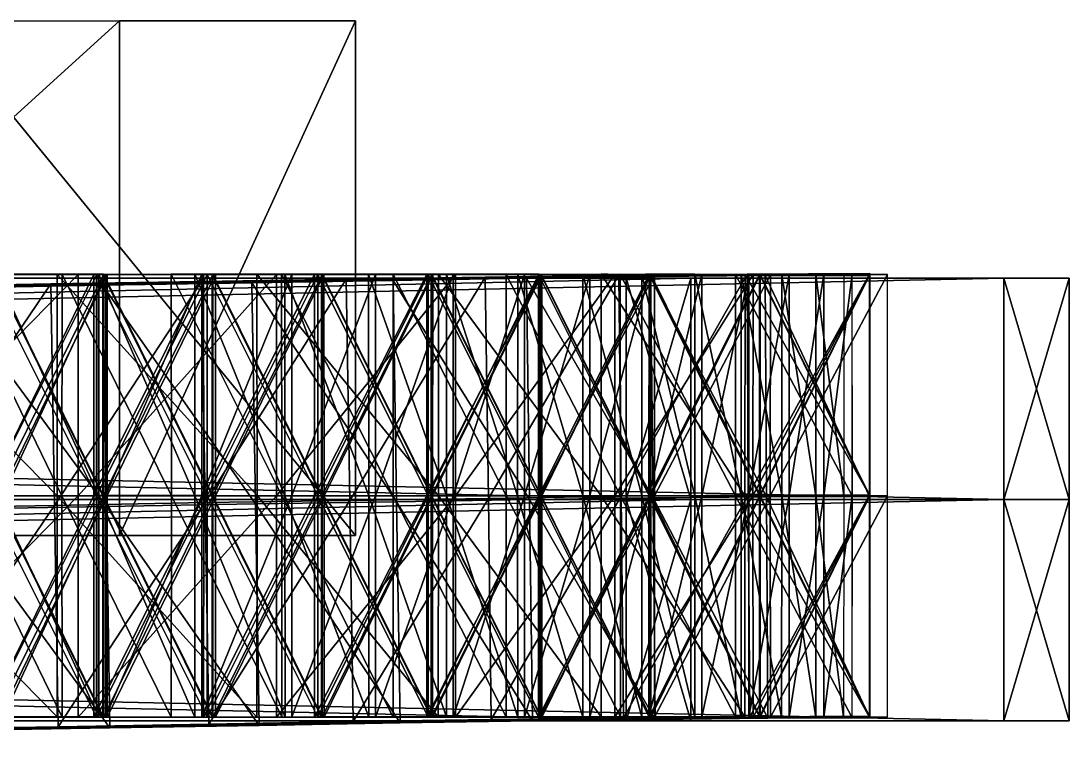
# Model space of a CAD drawing. Extents: x -19.9 to 19.9, y -0.9 to 0.5.
# Drawn here: x 17.942 to 19.928, y -0.868 to 0.488 of the extents above; entities that cross this region are included whole.
import ezdxf

# ---------------------------------------------------------------- set-up
doc = ezdxf.new("R2010")
doc.units = 0

# ---------------------------------------------------------------- blocks, each defined once
blk = doc.blocks.new('Cylinder_19')
mesh = blk.add_polyface()
corners = [(17.77895, 0.487581, 18.373579), (17.778931, -0.487643, 18.373619), (18.576149, -0.487635, 17.643869), (18.576302, 0.487702, 17.644175), (18.128723, -0.487605, 16.66049), (18.128769, 0.487769, 16.660444), (17.054831, -0.487616, 16.781975), (17.054844, 0.48763, 16.781702), (16.838715, -0.487538, 17.840782), (16.838667, 0.487777, 17.840654)]
mesh.append_faces([[corners[k] for k in face] for face in [(0, 1, 2), (0, 2, 3), (3, 2, 4), (3, 4, 5), (5, 4, 6), (5, 6, 7), (2, 1, 8), (2, 8, 6), (6, 4, 2), (9, 8, 1), (9, 1, 0), (7, 6, 8), (7, 8, 9), (0, 3, 5), (0, 5, 7), (7, 9, 0)]])
blk = doc.blocks.new('NurbsCircle_NurbsCircle_020')
mesh = blk.add_polyface()
corners = [(-0.000002, -0.000122, -19.508322), (-19.508158, -0.000122, -19.508118), (-19.211432, -0.000115, -19.21167), (-0.000002, -0.00012, -19.088942), (0, -0.000122, -19.928183), (-19.804903, -0.000124, -19.804907), (0, -0.41976, -19.928177), (-19.804888, -0.419766, -19.805031), (0, -0.839402, -19.928154), (-19.804884, -0.839409, -19.805254), (-0.000002, -0.83941, -19.508417), (-19.508165, -0.839407, -19.508204), (0, -0.839408, -19.088911), (-19.211416, -0.839409, -19.211641), (0, -0.419762, -19.088926), (-19.211416, -0.419763, -19.211658), (-19.508535, -0.000125, -0.00003), (-19.088892, -0.000117, -0.000274), (-19.928183, -0.000124, 0.000094), (-19.928175, -0.419767, -0.000014), (-19.928175, -0.839403, -0.000002), (-19.508541, -0.839409, -0.000126), (-19.088907, -0.839416, 0.000106), (-19.0889, -0.419766, -0.000264), (-19.508165, -0.000126, 19.507933), (-19.21142, -0.000129, 19.21143), (-19.804884, -0.00013, 19.804907), (-19.80489, -0.419776, 19.804928), (-19.804884, -0.83941, 19.805067), (-19.508167, -0.839414, 19.508312), (-19.211416, -0.839416, 19.211571), (-19.21142, -0.419767, 19.211439), (0.000002, -0.000128, 19.50832), (0, -0.000128, 19.088814), (0.000002, -0.000128, 19.928061), (0, -0.419768, 19.928312), (0, -0.839416, 19.928202), (0, -0.839408, 19.508341), (0, -0.83941, 19.088964), (-0.000002, -0.419768, 19.08919), (19.508169, -0.000122, 19.508352), (19.211428, -0.000131, 19.211548), (19.804888, -0.000127, 19.805151), (19.804888, -0.419767, 19.805048), (19.804884, -0.839411, 19.805294), (19.508162, -0.839406, 19.508139), (19.211428, -0.839412, 19.211452), (19.211424, -0.419783, 19.211315), (19.508556, -0.000118, -0.000088), (19.08889, -0.000118, 0.000274), (19.928194, -0.000123, -0.000094), (19.928202, -0.419765, -0.000082), (19.928183, -0.839415, -0.000072), (19.508551, -0.83941, 0.000054), (19.088892, -0.839409, 0.000178), (19.088892, -0.419764, 0.000286), (19.508162, -0.000124, -19.508171), (19.211424, -0.000119, -19.211428), (19.804888, -0.000122, -19.80492), (19.804895, -0.419759, -19.804789), (19.804897, -0.839397, -19.805008), (19.50815, -0.839406, -19.508268), (19.211424, -0.839415, -19.21129), (19.211426, -0.419766, -19.211294)]
mesh.append_faces([[corners[k] for k in face] for face in [(0, 1, 2), (0, 2, 3), (4, 5, 1), (4, 1, 0), (6, 7, 5), (6, 5, 4), (8, 9, 7), (8, 7, 6), (10, 11, 9), (10, 9, 8), (12, 13, 11), (12, 11, 10), (14, 15, 13), (14, 13, 12), (3, 2, 15), (3, 15, 14), (1, 16, 17), (1, 17, 2), (5, 18, 16), (5, 16, 1), (7, 19, 18), (7, 18, 5), (9, 20, 19), (9, 19, 7), (11, 21, 20), (11, 20, 9), (13, 22, 21), (13, 21, 11), (15, 23, 22), (15, 22, 13), (2, 17, 23), (2, 23, 15), (16, 24, 25), (16, 25, 17), (18, 26, 24), (18, 24, 16), (19, 27, 26), (19, 26, 18), (20, 28, 27), (20, 27, 19), (21, 29, 28), (21, 28, 20), (22, 30, 29), (22, 29, 21), (23, 31, 30), (23, 30, 22), (17, 25, 31), (17, 31, 23), (24, 32, 33), (24, 33, 25), (26, 34, 32), (26, 32, 24), (27, 35, 34), (27, 34, 26), (28, 36, 35), (28, 35, 27), (29, 37, 36), (29, 36, 28), (30, 38, 37), (30, 37, 29), (31, 39, 38), (31, 38, 30), (25, 33, 39), (25, 39, 31), (32, 40, 41), (32, 41, 33), (34, 42, 40), (34, 40, 32), (35, 43, 42), (35, 42, 34), (36, 44, 43), (36, 43, 35), (37, 45, 44), (37, 44, 36), (38, 46, 45), (38, 45, 37), (39, 47, 46), (39, 46, 38), (33, 41, 47), (33, 47, 39), (40, 48, 49), (40, 49, 41), (42, 50, 48), (42, 48, 40), (43, 51, 50), (43, 50, 42), (44, 52, 51), (44, 51, 43), (45, 53, 52), (45, 52, 44), (46, 54, 53), (46, 53, 45), (47, 55, 54), (47, 54, 46), (41, 49, 55), (41, 55, 47), (48, 56, 57), (48, 57, 49), (50, 58, 56), (50, 56, 48), (51, 59, 58), (51, 58, 50), (52, 60, 59), (52, 59, 51), (53, 61, 60), (53, 60, 52), (54, 62, 61), (54, 61, 53), (55, 63, 62), (55, 62, 54), (49, 57, 63), (49, 63, 55), (56, 0, 3), (56, 3, 57), (58, 4, 0), (58, 0, 56), (59, 6, 4), (59, 4, 58), (60, 8, 6), (60, 6, 59), (61, 10, 8), (61, 8, 60), (62, 12, 10), (62, 10, 61), (63, 14, 12), (63, 12, 62), (57, 3, 14), (57, 14, 63)]])
blk = doc.blocks.new('NurbsPath_001_NurbsPath_002')
mesh = blk.add_polyface()
corners = [(18.047953, -0.012343, -14.86243), (18.331944, -0.007257, -14.82947), (18.379498, -0.008575, -15.246422), (18.096569, -0.01333, -15.27961), (17.998867, -0.010941, -14.445835), (18.284157, -0.006392, -14.412879), (18.005947, -0.430664, -14.44378), (18.291079, -0.42555, -14.410591), (18.01293, -0.850612, -14.442183), (18.297993, -0.845218, -14.40855), (18.061726, -0.85165, -14.858706), (18.345903, -0.846481, -14.825571), (18.110521, -0.852782, -15.275567), (18.393623, -0.847863, -15.242513), (18.103971, -0.433105, -15.277494), (18.386539, -0.427991, -15.244282), (18.603226, -0.002716, -14.799043), (18.647736, -0.00409, -15.216507), (18.55867, -0.001941, -14.382116), (18.565163, -0.42159, -14.37995), (18.571609, -0.840577, -14.377666), (18.616224, -0.842147, -14.795355), (18.660906, -0.843269, -15.212668), (18.65411, -0.423695, -15.214464), (18.861061, 0.00129, -14.772771), (18.899897, 0.000005, -15.19061), (18.821926, 0.002187, -14.355242), (18.827831, -0.417385, -14.353374), (18.833492, -0.836936, -14.351389), (18.872389, -0.838093, -14.769258), (18.911518, -0.839326, -15.187107), (18.905741, -0.41971, -15.189036), (19.07513, 0.005544, -14.333534)]
mesh.append_faces([[corners[k] for k in face] for face in [(0, 1, 2), (0, 2, 3), (4, 5, 1), (4, 1, 0), (6, 7, 5), (8, 9, 7), (10, 11, 9), (10, 9, 8), (12, 13, 11), (12, 11, 10), (14, 15, 13), (14, 13, 12), (3, 2, 15), (3, 15, 14), (1, 16, 17), (1, 17, 2), (5, 18, 16), (5, 16, 1), (7, 19, 18), (7, 18, 5), (9, 20, 19), (9, 19, 7), (11, 21, 20), (11, 20, 9), (13, 22, 21), (13, 21, 11), (15, 23, 22), (15, 22, 13), (2, 17, 23), (2, 23, 15), (16, 24, 25), (16, 25, 17), (18, 26, 24), (18, 24, 16), (19, 27, 26), (19, 26, 18), (20, 28, 27), (20, 27, 19), (21, 29, 28), (21, 28, 20), (22, 30, 29), (22, 29, 21), (23, 31, 30), (23, 30, 22), (17, 25, 31), (17, 31, 23), (27, 32, 26)]])
mesh = blk.add_polyface()
corners = [(18.861061, 0.00129, -14.772771), (19.105259, 0.004318, -14.752637), (19.13533, 0.003123, -15.170784), (18.899897, 0.000005, -15.19061), (18.821926, 0.002187, -14.355242), (19.07513, 0.005544, -14.333534), (18.827831, -0.417385, -14.353374), (19.079603, -0.413419, -14.331725), (18.833492, -0.836936, -14.351389), (19.08419, -0.833361, -14.329995), (18.872389, -0.838093, -14.769258), (19.114197, -0.834754, -14.748953), (18.911518, -0.839326, -15.187107), (19.144083, -0.836398, -15.167466), (18.905741, -0.41971, -15.189036), (19.139917, -0.416675, -15.168944), (19.335276, 0.006385, -14.738527), (19.352585, 0.004966, -15.157801), (19.318031, 0.007965, -14.319386), (19.320471, -0.411099, -14.317358), (19.323444, -0.831445, -14.316169), (19.340511, -0.832761, -14.735579), (19.357468, -0.834174, -15.154254), (19.354784, -0.414692, -15.156322), (19.550316, 0.007254, -14.733933), (19.55027, 0.005403, -15.153387), (19.550602, 0.008907, -14.313989), (19.550291, -0.410761, -14.31254), (19.550289, -0.830415, -14.311096), (19.550432, -0.831882, -14.730355), (19.550442, -0.833683, -15.150529), (19.550148, -0.413875, -15.151745)]
mesh.append_faces([[corners[k] for k in face] for face in [(0, 1, 2), (0, 2, 3), (4, 5, 1), (4, 1, 0), (6, 7, 5), (8, 9, 7), (8, 7, 6), (10, 11, 9), (10, 9, 8), (12, 13, 11), (12, 11, 10), (14, 15, 13), (14, 13, 12), (3, 2, 15), (3, 15, 14), (1, 16, 17), (1, 17, 2), (5, 18, 16), (5, 16, 1), (7, 19, 18), (7, 18, 5), (9, 20, 19), (9, 19, 7), (11, 21, 20), (11, 20, 9), (13, 22, 21), (13, 21, 11), (15, 23, 22), (15, 22, 13), (2, 17, 23), (2, 23, 15), (16, 24, 25), (16, 25, 17), (18, 26, 24), (18, 24, 16), (19, 27, 26), (19, 26, 18), (20, 28, 27), (20, 27, 19), (21, 29, 28), (21, 28, 20), (22, 30, 29), (22, 29, 21), (23, 31, 30), (23, 30, 22), (17, 25, 31), (17, 31, 23)]])
mesh = blk.add_polyface()
corners = [(17.122845, -0.027456, -14.967334), (17.442917, -0.022405, -14.932739), (17.489269, -0.023839, -15.349677), (17.166519, -0.028731, -15.384451), (17.079357, -0.026168, -14.550055), (17.396801, -0.021433, -14.515644), (17.085438, -0.445784, -14.548186), (17.402943, -0.440858, -14.513618), (17.091335, -0.865532, -14.546299), (17.409386, -0.860414, -14.511701), (17.134655, -0.866629, -14.963489), (17.456091, -0.861782, -14.929124), (17.178139, -0.868065, -15.380993), (17.502144, -0.86298, -15.346081), (17.172476, -0.448375, -15.382816), (17.496067, -0.443553, -15.348106), (17.751431, -0.017413, -14.897689), (17.799747, -0.018675, -15.314601), (17.703161, -0.016434, -14.480519), (17.709965, -0.435948, -14.478732), (17.716885, -0.855295, -14.476531), (17.765316, -0.856694, -14.893664), (17.813343, -0.857831, -15.310588), (17.806606, -0.438142, -15.312397), (18.047953, -0.012343, -14.86243), (18.096569, -0.01333, -15.27961), (17.998867, -0.010941, -14.445835), (18.005947, -0.430664, -14.44378), (18.01293, -0.850612, -14.442183), (18.061726, -0.85165, -14.858706), (18.110521, -0.852782, -15.275567), (18.103971, -0.433105, -15.277494), (18.284157, -0.006392, -14.412879), (18.291079, -0.42555, -14.410591)]
mesh.append_faces([[corners[k] for k in face] for face in [(0, 1, 2), (0, 2, 3), (4, 5, 1), (4, 1, 0), (6, 7, 5), (8, 9, 7), (10, 11, 9), (12, 13, 11), (12, 11, 10), (14, 15, 13), (14, 13, 12), (3, 2, 15), (3, 15, 14), (1, 16, 17), (1, 17, 2), (5, 18, 16), (5, 16, 1), (7, 19, 18), (7, 18, 5), (9, 20, 19), (9, 19, 7), (11, 21, 20), (11, 20, 9), (13, 22, 21), (13, 21, 11), (15, 23, 22), (15, 22, 13), (2, 17, 23), (2, 23, 15), (16, 24, 25), (16, 25, 17), (18, 26, 24), (18, 24, 16), (19, 27, 26), (19, 26, 18), (20, 28, 27), (20, 27, 19), (21, 29, 28), (21, 28, 20), (22, 30, 29), (22, 29, 21), (23, 31, 30), (23, 30, 22), (17, 25, 31), (17, 31, 23), (27, 32, 26), (28, 33, 27)]])
blk = doc.blocks.new('NurbsPath_003_NurbsPath_004')
mesh = blk.add_polyface()
corners = [(17.174387, 0.007164, -9.615679), (17.619036, 0.007392, -9.637375), (17.598734, 0.007595, -10.056593), (17.194805, 0.006966, -9.196399), (17.639332, 0.007308, -9.218222), (17.194572, -0.412539, -9.196427), (17.639221, -0.412606, -9.218366), (17.194691, -0.832565, -9.196205), (17.639572, -0.832221, -9.217903), (17.174511, -0.831947, -9.615481), (17.619164, -0.832021, -9.637421), (17.15374, -0.832161, -10.03464), (17.598747, -0.83206, -10.056517), (17.153852, -0.412368, -10.034561), (17.598751, -0.412443, -10.056915), (17.153851, 0.007191, -10.034958), (18.030727, 0.007197, -9.657423), (18.0109, 0.00704, -10.07645), (18.050434, 0.007349, -9.238223), (18.050314, -0.412623, -9.23819), (18.050323, -0.832241, -9.238154), (18.030622, -0.832098, -9.657296), (18.010559, -0.831895, -10.076622), (18.010792, -0.41257, -10.076536), (18.389397, 0.007627, -10.093889), (18.407909, 0.007362, -9.674777), (18.426407, 0.007345, -9.255303), (18.426413, -0.412511, -9.255266), (18.426178, -0.83219, -9.255175), (18.407673, -0.832223, -9.674469), (18.389519, -0.412168, -10.093674), (18.389404, -0.832141, -10.093876)]
mesh.append_faces([[corners[k] for k in face] for face in [(0, 1, 2), (3, 4, 1), (5, 6, 4), (5, 4, 3), (7, 8, 6), (9, 10, 8), (11, 12, 10), (13, 14, 12), (15, 2, 14), (1, 16, 17), (1, 17, 2), (4, 18, 16), (4, 16, 1), (6, 19, 18), (6, 18, 4), (8, 20, 19), (8, 19, 6), (10, 21, 20), (10, 20, 8), (12, 22, 21), (12, 21, 10), (14, 23, 22), (14, 22, 12), (2, 17, 23), (2, 23, 14), (16, 24, 17), (18, 25, 16), (19, 26, 18), (20, 27, 19), (21, 28, 20), (22, 29, 21), (23, 30, 31), (23, 31, 22), (17, 24, 30), (17, 30, 23)]])
mesh = blk.add_polyface()
corners = [(18.030727, 0.007197, -9.657423), (18.407909, 0.007362, -9.674777), (18.389397, 0.007627, -10.093889), (18.050434, 0.007349, -9.238223), (18.426407, 0.007345, -9.255303), (18.050314, -0.412623, -9.23819), (18.426413, -0.412511, -9.255266), (18.050323, -0.832241, -9.238154), (18.426178, -0.83219, -9.255175), (18.030622, -0.832098, -9.657296), (18.407673, -0.832223, -9.674469), (18.010559, -0.831895, -10.076622), (18.389404, -0.832141, -10.093876), (18.749479, 0.007236, -9.689097), (18.733122, 0.007147, -10.108342), (18.765846, 0.007334, -9.269733), (18.765608, -0.412462, -9.269639), (18.765608, -0.832024, -9.269545), (18.749247, -0.832116, -9.688615), (18.733017, -0.831798, -10.108394), (18.389519, -0.412168, -10.093674), (18.733131, -0.412591, -10.108372), (19.054146, 0.007462, -9.700123), (19.041595, 0.00749, -10.119235), (19.06728, 0.007328, -9.280533), (19.067293, -0.41241, -9.280617), (19.054159, -0.831887, -9.70017), (19.067398, -0.832086, -9.280162), (19.041485, -0.831862, -10.119218), (19.041605, -0.412308, -10.119254)]
mesh.append_faces([[corners[k] for k in face] for face in [(0, 1, 2), (3, 4, 1), (5, 6, 4), (7, 8, 6), (9, 10, 8), (11, 12, 10), (1, 13, 14), (1, 14, 2), (4, 15, 13), (4, 13, 1), (6, 16, 15), (6, 15, 4), (8, 17, 16), (8, 16, 6), (10, 18, 17), (10, 17, 8), (12, 19, 18), (12, 18, 10), (20, 21, 19), (20, 19, 12), (2, 14, 21), (2, 21, 20), (13, 22, 23), (13, 23, 14), (15, 22, 13), (16, 24, 15), (17, 25, 16), (18, 26, 27), (18, 27, 17), (19, 28, 26), (19, 26, 18), (21, 29, 28), (21, 28, 19), (14, 23, 29), (14, 29, 21)]])
mesh = blk.add_polyface()
corners = [(18.765846, 0.007334, -9.269733), (19.06728, 0.007328, -9.280533), (19.054146, 0.007462, -9.700123), (18.765608, -0.412462, -9.269639), (19.067293, -0.41241, -9.280617), (18.765608, -0.832024, -9.269545), (19.067398, -0.832086, -9.280162), (19.321609, 0.007287, -9.706317), (19.314211, 0.007193, -10.126196), (19.041595, 0.00749, -10.119235), (19.329514, 0.007262, -9.287198), (19.329159, -0.412536, -9.287168), (19.329405, -0.832273, -9.287005), (19.054159, -0.831887, -9.70017), (19.321859, -0.831949, -9.706297), (19.041485, -0.831862, -10.119218), (19.313869, -0.831805, -10.126136), (19.041605, -0.412308, -10.119254), (19.3141, -0.412428, -10.126404), (19.550268, 0.006991, -9.709303), (19.550594, 0.007365, -10.12866), (19.550636, 0.007442, -9.289457), (19.550524, -0.412418, -9.289543), (19.550283, -0.832033, -9.289217), (19.550388, -0.832071, -9.709105), (19.550358, -0.832108, -10.128413), (19.550602, -0.412493, -10.128799)]
mesh.append_faces([[corners[k] for k in face] for face in [(0, 1, 2), (3, 4, 1), (5, 6, 4), (2, 7, 8), (2, 8, 9), (1, 10, 7), (1, 7, 2), (4, 11, 10), (4, 10, 1), (6, 12, 11), (6, 11, 4), (13, 14, 12), (13, 12, 6), (15, 16, 14), (15, 14, 13), (17, 18, 16), (17, 16, 15), (9, 8, 18), (9, 18, 17), (7, 19, 20), (7, 20, 8), (10, 21, 19), (10, 19, 7), (11, 22, 21), (11, 21, 10), (12, 23, 22), (12, 22, 11), (14, 24, 23), (14, 23, 12), (16, 25, 24), (16, 24, 14), (18, 26, 25), (18, 25, 16), (8, 20, 26), (8, 26, 18)]])
blk = doc.blocks.new('NurbsPath_005_NurbsPath_006')
mesh = blk.add_polyface()
corners = [(17.478939, 0.007196, -0.018788), (17.696354, 0.007132, -0.021848), (17.690096, 0.007132, -0.441658), (17.485312, 0.007078, 0.400784), (17.702614, 0.007312, 0.397724), (17.485239, -0.41218, 0.401142), (17.702654, -0.412542, 0.397605), (17.485222, -0.832037, 0.401027), (17.702633, -0.831924, 0.397724), (17.479259, -0.831979, -0.018905), (17.696377, -0.832044, -0.021968), (17.472885, -0.832156, -0.438597), (17.690062, -0.831864, -0.441291), (17.902088, 0.0073, -0.024977), (17.896065, 0.007178, -0.444791), (17.90852, 0.007184, 0.394472), (17.908497, -0.412612, 0.394235), (17.908602, -0.83211, 0.394474), (17.902111, -0.83223, -0.02509), (17.896149, -0.831992, -0.444783), (17.690071, -0.412366, -0.441535), (17.895926, -0.412556, -0.444787), (18.096079, 0.007108, -0.027934), (18.08976, 0.007288, -0.447619), (18.102337, 0.007112, 0.391876), (18.102318, -0.412508, 0.391998), (18.102539, -0.831944, 0.391522), (18.096046, -0.832304, -0.027694), (18.089783, -0.832124, -0.447497), (18.089739, -0.41251, -0.447739), (18.271772, 0.007688, -0.450284), (18.278324, 0.007214, -0.030598), (18.284702, 0.007812, 0.388732), (18.284801, -0.41252, 0.388971), (18.284668, -0.832016, 0.388735), (18.278473, -0.832198, -0.030597), (18.271801, -0.832083, -0.450042), (18.271936, -0.412524, -0.450167)]
mesh.append_faces([[corners[k] for k in face] for face in [(0, 1, 2), (3, 4, 1), (5, 6, 4), (7, 8, 6), (9, 10, 8), (11, 12, 10), (1, 13, 14), (1, 14, 2), (4, 15, 13), (4, 13, 1), (6, 16, 15), (6, 15, 4), (8, 17, 16), (8, 16, 6), (10, 18, 17), (10, 17, 8), (12, 19, 18), (12, 18, 10), (20, 21, 19), (20, 19, 12), (2, 14, 21), (2, 21, 20), (13, 22, 23), (13, 23, 14), (15, 24, 22), (15, 22, 13), (16, 25, 24), (16, 24, 15), (17, 26, 25), (17, 25, 16), (18, 27, 26), (18, 26, 17), (19, 28, 27), (19, 27, 18), (21, 29, 28), (21, 28, 19), (14, 23, 29), (14, 29, 21), (22, 30, 23), (24, 31, 22), (25, 32, 24), (26, 33, 25), (27, 34, 26), (28, 35, 27), (29, 36, 28), (23, 37, 29)]])
mesh = blk.add_polyface()
corners = [(18.096079, 0.007108, -0.027934), (18.278324, 0.007214, -0.030598), (18.271772, 0.007688, -0.450284), (18.102337, 0.007112, 0.391876), (18.284702, 0.007812, 0.388732), (18.102318, -0.412508, 0.391998), (18.284801, -0.41252, 0.388971), (18.08976, 0.007288, -0.447619), (18.271936, -0.412524, -0.450167), (18.448603, 0.007138, -0.033088), (18.442165, 0.007252, -0.452898), (18.455336, 0.007318, 0.386234), (18.455311, -0.412182, 0.386356), (18.442209, -0.412304, -0.452656), (18.607487, 0.007354, -0.035775), (18.600935, 0.007234, -0.455218), (18.614038, 0.007236, 0.383917), (18.614202, -0.41268, 0.383794), (18.601154, -0.412446, -0.454977), (18.75458, 0.00727, -0.037806), (18.748379, 0.007328, -0.457493), (18.761185, 0.006736, 0.38152), (18.761169, -0.412642, 0.381761), (18.748344, -0.412168, -0.457849), (18.889919, 0.007126, -0.040264), (18.883545, 0.007124, -0.459592), (18.896595, 0.007068, 0.379661), (18.896338, -0.41267, 0.379547), (18.883402, -0.412372, -0.459826), (19.013763, 0.006976, -0.042076), (19.006975, 0.007036, -0.461635), (19.020199, 0.007214, 0.377737), (19.020241, -0.412222, 0.377495), (19.006889, -0.412406, -0.461755), (19.118416, 0.0073, -0.463143), (19.118818, -0.412076, -0.463387)]
mesh.append_faces([[corners[k] for k in face] for face in [(0, 1, 2), (3, 4, 1), (5, 6, 4), (7, 2, 8), (1, 9, 10), (1, 10, 2), (4, 11, 9), (4, 9, 1), (6, 12, 11), (6, 11, 4), (2, 10, 13), (2, 13, 8), (9, 14, 15), (9, 15, 10), (11, 16, 14), (11, 14, 9), (12, 17, 16), (12, 16, 11), (10, 15, 18), (10, 18, 13), (14, 19, 20), (14, 20, 15), (16, 21, 19), (16, 19, 14), (17, 22, 21), (17, 21, 16), (15, 20, 23), (15, 23, 18), (19, 24, 25), (19, 25, 20), (21, 26, 24), (21, 24, 19), (22, 27, 26), (22, 26, 21), (20, 25, 28), (20, 28, 23), (24, 29, 30), (24, 30, 25), (26, 31, 29), (26, 29, 24), (27, 32, 31), (27, 31, 26), (25, 30, 33), (25, 33, 28), (29, 34, 30), (30, 35, 33)]])
mesh = blk.add_polyface()
corners = [(19.013763, 0.006976, -0.042076), (19.125389, 0.007362, -0.043583), (19.118416, 0.0073, -0.463143), (19.020199, 0.007214, 0.377737), (19.132301, 0.007004, 0.375857), (19.020241, -0.412222, 0.377495), (19.131924, -0.412374, 0.375984), (19.006975, 0.007036, -0.461635), (19.118818, -0.412076, -0.463387), (19.225626, 0.007266, -0.045528), (19.219069, 0.007382, -0.465212), (19.232313, 0.007088, 0.374394), (19.232233, -0.41235, 0.374514), (19.218935, -0.41259, -0.46509), (19.314077, 0.00717, -0.046703), (19.307095, 0.007108, -0.466503), (19.321152, 0.007172, 0.372381), (19.321207, -0.412624, 0.372621), (19.307211, -0.41239, -0.466027), (19.390894, 0.007128, -0.048302), (19.383677, 0.007186, -0.467739), (19.397987, 0.007128, 0.37161), (19.397964, -0.412428, 0.371371), (19.383844, -0.412432, -0.467862), (19.455729, 0.007146, -0.049255), (19.4487, 0.007142, -0.469049), (19.463478, 0.007086, 0.370298), (19.463335, -0.412471, 0.370064), (19.448441, -0.412414, -0.469045), (19.509007, 0.007158, -0.050028), (19.501272, 0.007036, -0.469582), (19.517176, 0.0071, 0.369272), (19.517097, -0.412218, 0.369156), (19.501251, -0.412402, -0.469342)]
mesh.append_faces([[corners[k] for k in face] for face in [(0, 1, 2), (3, 4, 1), (3, 1, 0), (5, 6, 4), (5, 4, 3), (7, 2, 8), (1, 9, 10), (1, 10, 2), (4, 11, 9), (4, 9, 1), (6, 12, 11), (6, 11, 4), (2, 10, 13), (2, 13, 8), (9, 14, 15), (9, 15, 10), (11, 16, 14), (11, 14, 9), (12, 17, 16), (12, 16, 11), (10, 15, 18), (10, 18, 13), (14, 19, 20), (14, 20, 15), (16, 21, 19), (16, 19, 14), (17, 22, 21), (17, 21, 16), (15, 20, 23), (15, 23, 18), (19, 24, 25), (19, 25, 20), (21, 26, 24), (21, 24, 19), (22, 27, 26), (22, 26, 21), (20, 25, 28), (20, 28, 23), (24, 29, 30), (24, 30, 25), (26, 31, 29), (26, 29, 24), (27, 32, 31), (27, 31, 26), (25, 30, 33), (25, 33, 28)]])
mesh = blk.add_polyface()
corners = [(18.102539, -0.831944, 0.391522), (18.284668, -0.832016, 0.388735), (18.284801, -0.41252, 0.388971), (18.096046, -0.832304, -0.027694), (18.278473, -0.832198, -0.030597), (18.089783, -0.832124, -0.447497), (18.271801, -0.832083, -0.450042), (18.089739, -0.41251, -0.447739), (18.271936, -0.412524, -0.450167), (18.455477, -0.831858, 0.386354), (18.455311, -0.412182, 0.386356), (18.449097, -0.832217, -0.033333), (18.442665, -0.832099, -0.453021), (18.442209, -0.412304, -0.452656), (18.614305, -0.832118, 0.383911), (18.614202, -0.41268, 0.383794), (18.608162, -0.831941, -0.036012), (18.601135, -0.832118, -0.455219), (18.601154, -0.412446, -0.454977), (18.761093, -0.83232, 0.381645), (18.761169, -0.412642, 0.381761), (18.754478, -0.831842, -0.037918), (18.748457, -0.831905, -0.457732), (18.748344, -0.412168, -0.457849), (18.896564, -0.832226, 0.379782), (18.896338, -0.41267, 0.379547), (18.889885, -0.832108, -0.040137), (18.883505, -0.832409, -0.459709), (18.883402, -0.412372, -0.459826), (19.019993, -0.832078, 0.377861), (19.020241, -0.412222, 0.377495), (19.013367, -0.832081, -0.042065), (19.00705, -0.832498, -0.461634), (19.006889, -0.412406, -0.461755), (19.125711, -0.832108, -0.044063), (19.118622, -0.832115, -0.463145)]
mesh.append_faces([[corners[k] for k in face] for face in [(0, 1, 2), (3, 4, 1), (5, 6, 4), (7, 8, 6), (1, 9, 10), (1, 10, 2), (4, 11, 9), (4, 9, 1), (6, 12, 11), (6, 11, 4), (8, 13, 12), (8, 12, 6), (9, 14, 15), (9, 15, 10), (11, 16, 14), (11, 14, 9), (12, 17, 16), (12, 16, 11), (13, 18, 17), (13, 17, 12), (14, 19, 20), (14, 20, 15), (16, 21, 19), (16, 19, 14), (17, 22, 21), (17, 21, 16), (18, 23, 22), (18, 22, 17), (19, 24, 25), (19, 25, 20), (21, 26, 24), (21, 24, 19), (22, 27, 26), (22, 26, 21), (23, 28, 27), (23, 27, 22), (24, 29, 30), (24, 30, 25), (26, 31, 29), (26, 29, 24), (27, 32, 31), (27, 31, 26), (28, 33, 32), (28, 32, 27), (32, 34, 31), (33, 35, 32)]])
mesh = blk.add_polyface()
corners = [(19.019993, -0.832078, 0.377861), (19.132088, -0.83217, 0.376101), (19.131924, -0.412374, 0.375984), (19.020241, -0.412222, 0.377495), (19.013367, -0.832081, -0.042065), (19.125711, -0.832108, -0.044063), (19.00705, -0.832498, -0.461634), (19.118622, -0.832115, -0.463145), (19.006889, -0.412406, -0.461755), (19.118818, -0.412076, -0.463387), (19.232454, -0.832265, 0.374392), (19.232233, -0.41235, 0.374514), (19.22583, -0.832146, -0.045409), (19.218861, -0.832025, -0.464971), (19.218935, -0.41259, -0.46509), (19.321186, -0.832184, 0.372619), (19.321207, -0.412624, 0.372621), (19.313923, -0.832005, -0.046577), (19.307184, -0.832064, -0.466501), (19.307211, -0.41239, -0.466027), (19.398067, -0.832102, 0.371497), (19.397964, -0.412428, 0.371371), (19.390793, -0.832106, -0.048177), (19.383413, -0.832106, -0.467494), (19.383844, -0.412432, -0.467862), (19.463326, -0.832149, 0.370181), (19.463335, -0.412471, 0.370064), (19.455696, -0.83203, -0.049251), (19.44854, -0.831972, -0.468923), (19.448441, -0.412414, -0.469045), (19.517021, -0.832076, 0.369277), (19.517097, -0.412218, 0.369156), (19.509159, -0.831958, -0.05015), (19.501106, -0.832196, -0.469812), (19.501251, -0.412402, -0.469342)]
mesh.append_faces([[corners[k] for k in face] for face in [(0, 1, 2), (0, 2, 3), (4, 5, 1), (4, 1, 0), (6, 7, 5), (8, 9, 7), (1, 10, 11), (1, 11, 2), (5, 12, 10), (5, 10, 1), (7, 13, 12), (7, 12, 5), (9, 14, 13), (9, 13, 7), (10, 15, 16), (10, 16, 11), (12, 17, 15), (12, 15, 10), (13, 18, 17), (13, 17, 12), (14, 19, 18), (14, 18, 13), (15, 20, 21), (15, 21, 16), (17, 22, 20), (17, 20, 15), (18, 23, 22), (18, 22, 17), (19, 24, 23), (19, 23, 18), (20, 25, 26), (20, 26, 21), (22, 27, 25), (22, 25, 20), (23, 28, 27), (23, 27, 22), (24, 29, 28), (24, 28, 23), (25, 30, 31), (25, 31, 26), (27, 32, 30), (27, 30, 25), (28, 33, 32), (28, 32, 27), (29, 34, 33), (29, 33, 28)]])
blk = doc.blocks.new('NurbsPath_007_NurbsPath_008')
mesh = blk.add_polyface()
corners = [(17.665264, 0.007258, 4.55072), (17.875483, 0.007574, 4.550516), (17.875139, 0.007296, 4.130877), (17.665707, 0.00718, 4.970366), (17.875834, 0.007496, 4.970168), (17.665701, -0.4122, 4.970364), (17.875826, -0.412718, 4.970167), (17.665697, -0.832056, 4.970356), (17.875832, -0.832216, 4.97017), (17.665264, -0.832097, 4.550713), (17.875475, -0.83178, 4.550523), (17.664822, -0.83178, 4.131076), (17.875126, -0.83182, 4.130873), (17.66481, -0.412758, 4.131076), (17.875137, -0.412442, 4.13089), (17.664825, 0.007098, 4.131077), (18.085419, 0.007296, 4.550359), (18.085163, 0.006898, 4.13072), (18.085705, 0.007336, 4.970015), (18.08569, -0.41264, 4.970014), (18.085699, -0.832018, 4.970016), (18.085426, -0.831822, 4.550366), (18.085167, -0.831982, 4.13072), (18.085163, -0.412602, 4.13073), (18.294937, 0.006976, 4.130601), (18.295139, 0.007374, 4.550245), (18.295343, -0.412442, 4.969902), (18.295334, -0.83206, 4.969899), (18.295122, -0.832101, 4.550249), (18.294933, -0.832022, 4.130597), (18.294949, -0.412404, 4.130608)]
mesh.append_faces([[corners[k] for k in face] for face in [(0, 1, 2), (3, 4, 1), (3, 1, 0), (5, 6, 4), (5, 4, 3), (7, 8, 6), (7, 6, 5), (9, 10, 8), (9, 8, 7), (11, 12, 10), (13, 14, 12), (15, 2, 14), (1, 16, 17), (1, 17, 2), (4, 18, 16), (4, 16, 1), (6, 19, 18), (6, 18, 4), (8, 20, 19), (8, 19, 6), (10, 21, 20), (10, 20, 8), (12, 22, 21), (12, 21, 10), (14, 23, 22), (14, 22, 12), (2, 17, 23), (2, 23, 14), (16, 24, 17), (18, 25, 16), (20, 26, 19), (21, 27, 20), (22, 28, 21), (23, 29, 22), (17, 30, 23)]])
mesh = blk.add_polyface()
corners = [(18.085419, 0.007296, 4.550359), (18.295139, 0.007374, 4.550245), (18.294937, 0.006976, 4.130601), (18.085705, 0.007336, 4.970015), (18.295341, 0.007056, 4.969895), (18.08569, -0.41264, 4.970014), (18.295343, -0.412442, 4.969902), (18.085699, -0.832018, 4.970016), (18.295334, -0.83206, 4.969899), (18.085426, -0.831822, 4.550366), (18.295122, -0.832101, 4.550249), (18.085167, -0.831982, 4.13072), (18.294933, -0.832022, 4.130597), (18.085163, -0.412602, 4.13073), (18.294949, -0.412404, 4.130608), (18.085163, 0.006898, 4.13072), (18.504646, 0.007452, 4.550166), (18.504505, 0.006816, 4.130522), (18.504793, 0.007016, 4.969811), (18.504791, -0.412602, 4.969826), (18.504793, -0.83234, 4.969823), (18.504644, -0.831784, 4.550168), (18.504505, -0.832182, 4.130516), (18.504513, -0.412326, 4.130527), (18.713902, 0.007252, 4.130469), (18.713987, 0.007412, 4.55012), (18.714073, 0.006974, 4.969755), (18.714081, -0.412642, 4.969755), (18.714079, -0.83238, 4.969759), (18.714003, -0.831824, 4.550121), (18.713909, -0.412366, 4.130469), (18.713907, -0.83246, 4.130463)]
mesh.append_faces([[corners[k] for k in face] for face in [(0, 1, 2), (3, 4, 1), (5, 6, 4), (5, 4, 3), (7, 8, 6), (9, 10, 8), (11, 12, 10), (13, 14, 12), (15, 2, 14), (1, 16, 17), (1, 17, 2), (4, 18, 16), (4, 16, 1), (6, 19, 18), (6, 18, 4), (8, 20, 19), (8, 19, 6), (10, 21, 20), (10, 20, 8), (12, 22, 21), (12, 21, 10), (14, 23, 22), (14, 22, 12), (2, 17, 23), (2, 23, 14), (16, 24, 17), (18, 25, 16), (19, 26, 18), (20, 27, 19), (21, 28, 20), (22, 29, 21), (23, 30, 31), (23, 31, 22), (17, 24, 30), (17, 30, 23)]])
mesh = blk.add_polyface()
corners = [(18.504646, 0.007452, 4.550166), (18.713987, 0.007412, 4.55012), (18.713902, 0.007252, 4.130469), (18.504793, 0.007016, 4.969811), (18.714073, 0.006974, 4.969755), (18.504791, -0.412602, 4.969826), (18.714081, -0.412642, 4.969755), (18.923212, 0.00749, 4.550086), (18.923162, 0.00733, 4.130434), (18.923265, 0.007412, 4.96972), (18.923277, -0.412326, 4.969731), (18.923153, -0.412884, 4.130436), (18.713909, -0.412366, 4.130469), (19.13232, 0.007212, 4.550062), (19.132298, 0.00717, 4.130421), (19.132347, 0.007132, 4.969717), (19.132347, -0.412604, 4.969715), (19.132303, -0.412686, 4.130424), (19.341358, 0.007052, 4.550066), (19.341347, 0.007368, 4.130412), (19.341373, 0.00721, 4.969701), (19.341377, -0.412526, 4.969702), (19.341366, -0.412846, 4.13041), (19.550375, 0.007368, 4.550051), (19.550373, 0.007208, 4.13041), (19.550365, 0.00729, 4.969699), (19.550375, -0.412804, 4.969697), (19.550381, -0.412648, 4.130414)]
mesh.append_faces([[corners[k] for k in face] for face in [(0, 1, 2), (3, 4, 1), (5, 6, 4), (1, 7, 8), (1, 8, 2), (4, 9, 7), (4, 7, 1), (6, 10, 9), (6, 9, 4), (2, 8, 11), (2, 11, 12), (7, 13, 14), (7, 14, 8), (9, 15, 13), (9, 13, 7), (10, 16, 15), (10, 15, 9), (8, 14, 17), (8, 17, 11), (13, 18, 19), (13, 19, 14), (15, 20, 18), (15, 18, 13), (16, 21, 20), (16, 20, 15), (14, 19, 22), (14, 22, 17), (18, 23, 24), (18, 24, 19), (20, 25, 23), (20, 23, 18), (21, 26, 25), (21, 25, 20), (19, 24, 27), (19, 27, 22)]])
mesh = blk.add_polyface()
corners = [(18.504793, -0.83234, 4.969823), (18.714079, -0.83238, 4.969759), (18.714081, -0.412642, 4.969755), (18.504644, -0.831784, 4.550168), (18.714003, -0.831824, 4.550121), (18.504505, -0.832182, 4.130516), (18.713907, -0.83246, 4.130463), (18.923256, -0.832182, 4.969723), (18.923277, -0.412326, 4.969731), (18.923199, -0.831984, 4.550076), (18.923151, -0.832383, 4.130439), (18.713909, -0.412366, 4.130469), (18.923153, -0.412884, 4.130436), (19.132345, -0.832104, 4.969714), (19.132347, -0.412604, 4.969715), (19.132324, -0.832144, 4.550064), (19.132301, -0.832184, 4.130422), (19.132303, -0.412686, 4.130424), (19.341366, -0.832382, 4.969707), (19.341377, -0.412526, 4.969702), (19.341356, -0.832184, 4.550055), (19.341354, -0.831986, 4.130409), (19.341366, -0.412846, 4.13041), (19.550375, -0.832064, 4.969706), (19.550375, -0.412804, 4.969697), (19.550369, -0.831869, 4.550048), (19.550367, -0.831789, 4.130406), (19.550381, -0.412648, 4.130414)]
mesh.append_faces([[corners[k] for k in face] for face in [(0, 1, 2), (3, 4, 1), (5, 6, 4), (1, 7, 8), (1, 8, 2), (4, 9, 7), (4, 7, 1), (6, 10, 9), (6, 9, 4), (11, 12, 10), (11, 10, 6), (7, 13, 14), (7, 14, 8), (9, 15, 13), (9, 13, 7), (10, 16, 15), (10, 15, 9), (12, 17, 16), (12, 16, 10), (13, 18, 19), (13, 19, 14), (15, 20, 18), (15, 18, 13), (16, 21, 20), (16, 20, 15), (17, 22, 21), (17, 21, 16), (18, 23, 24), (18, 24, 19), (20, 25, 23), (20, 23, 18), (21, 26, 25), (21, 25, 20), (22, 27, 26), (22, 26, 21)]])
blk = doc.blocks.new('NurbsPath_008_NurbsPath_009')
mesh = blk.add_polyface()
corners = [(17.684862, 0.007226, 9.268806), (17.891693, 0.007356, 9.268695), (17.891718, 0.007358, 8.849264), (17.68483, 0.007292, 8.849244), (17.684597, 0.007226, 9.68866), (17.891296, 0.007116, 9.688793), (17.684607, -0.412392, 9.688653), (17.891495, -0.412562, 9.68873), (17.684622, -0.83201, 9.688644), (17.89163, -0.83218, 9.68843), (17.684778, -0.831884, 9.26862), (17.891666, -0.832174, 9.268812), (17.684505, -0.831884, 8.849239), (17.891636, -0.831934, 8.849436), (17.684906, -0.412146, 8.848883), (17.89138, -0.412138, 8.84914), (18.098694, 0.007424, 9.269011), (18.098669, 0.007366, 8.849276), (18.098431, 0.007182, 9.688629), (18.098629, -0.412494, 9.688566), (18.098579, -0.832172, 9.688442), (18.098732, -0.83205, 9.269186), (18.098644, -0.831984, 8.849449), (18.098688, -0.41237, 8.849393), (18.305763, 0.007194, 9.268728), (18.30579, 0.007196, 8.849108), (18.305735, 0.00695, 9.688641), (18.30563, -0.412546, 9.688465), (18.305767, -0.832284, 9.68858), (18.305733, -0.832102, 9.269144), (18.30559, -0.832217, 8.849224), (18.305689, -0.4123, 8.849468), (18.512934, -0.412538, 9.688478), (18.512983, -0.832212, 9.268858)]
mesh.append_faces([[corners[k] for k in face] for face in [(0, 1, 2), (0, 2, 3), (4, 5, 1), (4, 1, 0), (6, 7, 5), (8, 9, 7), (10, 11, 9), (10, 9, 8), (12, 13, 11), (14, 15, 13), (14, 13, 12), (3, 2, 15), (3, 15, 14), (1, 16, 17), (1, 17, 2), (5, 18, 16), (5, 16, 1), (7, 19, 18), (7, 18, 5), (9, 20, 19), (9, 19, 7), (11, 21, 20), (11, 20, 9), (13, 22, 21), (13, 21, 11), (15, 23, 22), (15, 22, 13), (2, 17, 23), (2, 23, 15), (16, 24, 25), (16, 25, 17), (18, 26, 24), (18, 24, 16), (19, 27, 26), (19, 26, 18), (20, 28, 27), (20, 27, 19), (21, 29, 28), (21, 28, 20), (22, 30, 29), (22, 29, 21), (23, 31, 30), (23, 30, 22), (17, 25, 31), (17, 31, 23), (28, 32, 27), (30, 33, 29)]])
mesh = blk.add_polyface()
corners = [(18.305763, 0.007194, 9.268728), (18.513126, 0.00738, 9.268921), (18.513103, 0.007086, 8.849484), (18.30579, 0.007196, 8.849108), (18.305735, 0.00695, 9.688641), (18.513039, 0.007196, 9.688895), (18.30563, -0.412546, 9.688465), (18.512934, -0.412538, 9.688478), (18.305767, -0.832284, 9.68858), (18.512947, -0.832156, 9.688474), (18.305733, -0.832102, 9.269144), (18.512983, -0.832212, 9.268858), (18.30559, -0.832217, 8.849224), (18.513191, -0.83203, 8.84918), (18.305689, -0.4123, 8.849468), (18.513058, -0.412652, 8.849186), (18.720552, 0.00715, 9.269172), (18.720528, 0.007092, 8.849499), (18.720463, 0.007204, 9.688852), (18.720362, -0.412528, 9.68849), (18.720371, -0.832148, 9.688486), (18.720406, -0.831964, 9.268633), (18.720615, -0.832024, 8.849195), (18.720598, -0.412406, 8.849197), (18.927975, 0.007158, 9.269194), (18.928005, 0.007098, 8.849575), (18.92794, 0.007152, 9.688753), (18.927786, -0.412522, 9.688504), (18.927799, -0.8322, 9.688502), (18.927832, -0.831958, 9.268652), (18.928095, -0.832072, 8.849146), (18.928085, -0.412456, 8.849151), (19.135168, -0.832014, 9.688458)]
mesh.append_faces([[corners[k] for k in face] for face in [(0, 1, 2), (0, 2, 3), (4, 5, 1), (4, 1, 0), (6, 7, 5), (6, 5, 4), (8, 9, 7), (10, 11, 9), (10, 9, 8), (12, 13, 11), (14, 15, 13), (14, 13, 12), (3, 2, 15), (3, 15, 14), (1, 16, 17), (1, 17, 2), (5, 18, 16), (5, 16, 1), (7, 19, 18), (7, 18, 5), (9, 20, 19), (9, 19, 7), (11, 21, 20), (11, 20, 9), (13, 22, 21), (13, 21, 11), (15, 23, 22), (15, 22, 13), (2, 17, 23), (2, 23, 15), (16, 24, 25), (16, 25, 17), (18, 26, 24), (18, 24, 16), (19, 27, 26), (19, 26, 18), (20, 28, 27), (20, 27, 19), (21, 29, 28), (21, 28, 20), (22, 30, 29), (22, 29, 21), (23, 31, 30), (23, 30, 22), (17, 25, 31), (17, 31, 23), (29, 32, 28)]])
mesh = blk.add_polyface()
corners = [(18.927975, 0.007158, 9.269194), (19.135458, 0.007224, 9.269263), (19.135431, 0.007108, 8.849586), (18.928005, 0.007098, 8.849575), (18.92794, 0.007152, 9.688753), (19.135489, 0.007162, 9.688764), (18.927786, -0.412522, 9.688504), (19.135386, -0.412454, 9.688341), (18.927799, -0.8322, 9.688502), (19.135168, -0.832014, 9.688458), (18.927832, -0.831958, 9.268652), (19.135433, -0.832128, 9.26872), (18.928095, -0.832072, 8.849146), (19.135406, -0.832184, 8.849048), (18.928085, -0.412456, 8.849151), (19.135508, -0.412446, 8.84917), (19.343119, 0.007294, 9.269098), (19.343212, 0.007356, 8.849366), (19.343031, 0.00729, 9.688658), (19.34305, -0.412384, 9.688415), (19.343063, -0.832002, 9.688236), (19.343161, -0.83218, 9.268445), (19.343065, -0.832056, 8.84894), (19.343046, -0.412202, 8.84895), (19.550552, 0.007302, 9.269117), (19.550514, 0.007244, 8.849501), (19.550518, 0.007356, 9.688732), (19.550476, -0.412378, 9.688429), (19.550484, -0.831996, 9.688252), (19.550522, -0.831994, 9.268638), (19.550434, -0.83205, 8.848961), (19.550348, -0.412312, 8.84932)]
mesh.append_faces([[corners[k] for k in face] for face in [(0, 1, 2), (0, 2, 3), (4, 5, 1), (4, 1, 0), (6, 7, 5), (6, 5, 4), (8, 9, 7), (8, 7, 6), (10, 11, 9), (12, 13, 11), (12, 11, 10), (14, 15, 13), (14, 13, 12), (3, 2, 15), (3, 15, 14), (1, 16, 17), (1, 17, 2), (5, 18, 16), (5, 16, 1), (7, 19, 18), (7, 18, 5), (9, 20, 19), (9, 19, 7), (11, 21, 20), (11, 20, 9), (13, 22, 21), (13, 21, 11), (15, 23, 22), (15, 22, 13), (2, 17, 23), (2, 23, 15), (16, 24, 25), (16, 25, 17), (18, 26, 24), (18, 24, 16), (19, 27, 26), (19, 26, 18), (20, 28, 27), (20, 27, 19), (21, 29, 28), (21, 28, 20), (22, 30, 29), (22, 29, 21), (23, 31, 30), (23, 30, 22), (17, 25, 31), (17, 31, 23)]])
blk = doc.blocks.new('NurbsPath_009_NurbsPath_010')
mesh = blk.add_polyface()
corners = [(17.690777, 0.007397, 14.165091), (17.895981, 0.007401, 14.162217), (17.890701, 0.007123, 13.742564), (17.697554, 0.007319, 14.584656), (17.900913, 0.007321, 14.581822), (17.69725, -0.412354, 14.584931), (17.901196, -0.412659, 14.581788), (17.697475, -0.832153, 14.584427), (17.900961, -0.832215, 14.581948), (17.691067, -0.831948, 14.164922), (17.895912, -0.832012, 14.162169), (17.684296, -0.832047, 13.745585), (17.890757, -0.832226, 13.742567), (17.684488, -0.412251, 13.745672), (17.890934, -0.412492, 13.74253), (17.684488, 0.007005, 13.74551), (18.101734, 0.007222, 14.159808), (18.09729, 0.007184, 13.740192), (18.105591, 0.007315, 14.579792), (18.105812, -0.412238, 14.579525), (18.105751, -0.832276, 14.579441), (18.10166, -0.832135, 14.159883), (18.097219, -0.832048, 13.740391), (18.097464, -0.412794, 13.740107), (18.30768, 0.007336, 14.158172), (18.304607, 0.007299, 13.738644), (18.310692, 0.007135, 14.577991), (18.310802, -0.41243, 14.577844), (18.310738, -0.832515, 14.577645), (18.307425, -0.83225, 14.158071), (18.304417, -0.832226, 13.738664), (18.304768, -0.412793, 13.738325), (18.511616, -0.832222, 13.737304), (18.511978, -0.412374, 13.737143)]
mesh.append_faces([[corners[k] for k in face] for face in [(0, 1, 2), (3, 4, 1), (3, 1, 0), (5, 6, 4), (5, 4, 3), (7, 8, 6), (7, 6, 5), (9, 10, 8), (9, 8, 7), (11, 12, 10), (11, 10, 9), (13, 14, 12), (15, 2, 14), (1, 16, 17), (1, 17, 2), (4, 18, 16), (4, 16, 1), (6, 19, 18), (6, 18, 4), (8, 20, 19), (8, 19, 6), (10, 21, 20), (10, 20, 8), (12, 22, 21), (12, 21, 10), (14, 23, 22), (14, 22, 12), (2, 17, 23), (2, 23, 14), (16, 24, 25), (16, 25, 17), (18, 26, 24), (18, 24, 16), (19, 27, 26), (19, 26, 18), (20, 28, 27), (20, 27, 19), (21, 29, 28), (21, 28, 20), (22, 30, 29), (22, 29, 21), (23, 31, 30), (23, 30, 22), (17, 25, 31), (17, 31, 23), (31, 32, 30), (25, 33, 31)]])
mesh = blk.add_polyface()
corners = [(18.30768, 0.007336, 14.158172), (18.514162, 0.006982, 14.156882), (18.511862, 0.007363, 13.73722), (18.304607, 0.007299, 13.738644), (18.310692, 0.007135, 14.577991), (18.516342, 0.007191, 14.576652), (18.310802, -0.41243, 14.577844), (18.516514, -0.412661, 14.576395), (18.310738, -0.832515, 14.577645), (18.51651, -0.832336, 14.576428), (18.307425, -0.83225, 14.158071), (18.514265, -0.832075, 14.156824), (18.304417, -0.832226, 13.738664), (18.511616, -0.832222, 13.737304), (18.304768, -0.412793, 13.738325), (18.511978, -0.412374, 13.737143), (18.720718, 0.007338, 14.156067), (18.71949, 0.007244, 13.73627), (18.722412, 0.007073, 14.57561), (18.722294, -0.412304, 14.575652), (18.722292, -0.832216, 14.575568), (18.720886, -0.832135, 14.156192), (18.719301, -0.832231, 13.73623), (18.719244, -0.412262, 13.736186), (18.928223, 0.007338, 14.155229), (18.92713, 0.007298, 13.735671), (18.929043, 0.006956, 14.57515), (18.929035, -0.412304, 14.575068), (18.929205, -0.832341, 14.574806), (18.928223, -0.832138, 14.155418), (18.92717, -0.832114, 13.735739), (18.927292, -0.412559, 13.735698), (19.134878, -0.83211, 13.735497)]
mesh.append_faces([[corners[k] for k in face] for face in [(0, 1, 2), (0, 2, 3), (4, 5, 1), (4, 1, 0), (6, 7, 5), (6, 5, 4), (8, 9, 7), (8, 7, 6), (10, 11, 9), (10, 9, 8), (12, 13, 11), (12, 11, 10), (14, 15, 13), (3, 2, 15), (1, 16, 17), (1, 17, 2), (5, 18, 16), (5, 16, 1), (7, 19, 18), (7, 18, 5), (9, 20, 19), (9, 19, 7), (11, 21, 20), (11, 20, 9), (13, 22, 21), (13, 21, 11), (15, 23, 22), (15, 22, 13), (2, 17, 23), (2, 23, 15), (16, 24, 25), (16, 25, 17), (18, 26, 24), (18, 24, 16), (19, 27, 26), (19, 26, 18), (20, 28, 27), (20, 27, 19), (21, 29, 28), (21, 28, 20), (22, 30, 29), (22, 29, 21), (23, 31, 30), (23, 30, 22), (17, 25, 31), (17, 31, 23), (31, 32, 30)]])
mesh = blk.add_polyface()
corners = [(18.928223, 0.007338, 14.155229), (19.135344, 0.007512, 14.155243), (19.13488, 0.007357, 13.735428), (18.92713, 0.007298, 13.735671), (18.929043, 0.006956, 14.57515), (19.135729, 0.007311, 14.574933), (18.929035, -0.412304, 14.575068), (19.135845, -0.412423, 14.574845), (18.929205, -0.832341, 14.574806), (19.135895, -0.832163, 14.574765), (18.928223, -0.832138, 14.155418), (19.135269, -0.832134, 14.155311), (18.92717, -0.832114, 13.735739), (19.134878, -0.83211, 13.735497), (18.927292, -0.412559, 13.735698), (19.135113, -0.41244, 13.735338), (19.342739, 0.007032, 14.155122), (19.342648, 0.006883, 13.735301), (19.342884, 0.007139, 14.574577), (19.343115, -0.41249, 14.574372), (19.342873, -0.832217, 14.574656), (19.343147, -0.832199, 14.155069), (19.342588, -0.832171, 13.735496), (19.342583, -0.412259, 13.73534), (19.550442, 0.007274, 14.155118), (19.55036, 0.007121, 13.735656), (19.550358, 0.007132, 14.574827), (19.550291, -0.412725, 14.574615), (19.550106, -0.832284, 14.574538), (19.550255, -0.832136, 14.154961), (19.550104, -0.832291, 13.735369), (19.550516, -0.412498, 13.735095)]
mesh.append_faces([[corners[k] for k in face] for face in [(0, 1, 2), (0, 2, 3), (4, 5, 1), (4, 1, 0), (6, 7, 5), (6, 5, 4), (8, 9, 7), (8, 7, 6), (10, 11, 9), (10, 9, 8), (12, 13, 11), (12, 11, 10), (14, 15, 13), (3, 2, 15), (3, 15, 14), (1, 16, 17), (1, 17, 2), (5, 18, 16), (5, 16, 1), (7, 19, 18), (7, 18, 5), (9, 20, 19), (9, 19, 7), (11, 21, 20), (11, 20, 9), (13, 22, 21), (13, 21, 11), (15, 23, 22), (15, 22, 13), (2, 17, 23), (2, 23, 15), (16, 24, 25), (16, 25, 17), (18, 26, 24), (18, 24, 16), (19, 27, 26), (19, 26, 18), (20, 28, 27), (20, 27, 19), (21, 29, 28), (21, 28, 20), (22, 30, 29), (22, 29, 21), (23, 31, 30), (23, 30, 22), (17, 25, 31), (17, 31, 23)]])
blk = doc.blocks.new('NurbsPath_014_NurbsPath_015')
mesh = blk.add_polyface()
corners = [(17.642153, 0.007257, -4.944536), (17.844776, 0.007249, -4.958892), (17.815409, 0.007447, -5.377489), (17.671389, 0.00741, -4.526175), (17.874577, 0.007219, -4.540215), (17.671076, -0.412326, -4.52612), (17.874689, -0.412398, -4.540067), (17.671181, -0.832301, -4.526032), (17.874603, -0.832311, -4.540086), (17.642048, -0.831922, -4.944699), (17.844986, -0.832287, -4.9589), (17.61297, -0.831954, -5.363425), (17.815317, -0.832081, -5.377531), (17.612984, -0.412219, -5.363403), (17.815382, -0.412346, -5.37763), (17.612955, 0.007276, -5.363201), (18.050131, 0.007296, -4.973673), (18.020035, 0.007319, -5.3924), (18.080223, 0.006916, -4.554955), (18.080555, -0.412164, -4.55512), (18.080135, -0.832258, -4.554879), (18.050282, -0.832237, -4.973558), (18.020065, -0.832272, -5.392151), (18.019869, -0.412597, -5.391936), (18.257675, 0.007165, -4.988603), (18.227057, 0.007491, -5.407054), (18.288342, 0.007498, -4.570218), (18.288517, -0.412236, -4.570073), (18.288317, -0.832151, -4.570085), (18.25769, -0.832247, -4.988647), (18.22674, -0.832164, -5.406841), (18.227158, -0.412367, -5.407142), (18.435947, 0.00748, -5.422549), (18.467396, -0.832137, -5.004443), (18.436266, -0.831936, -5.422613), (18.436331, -0.412196, -5.422832)]
mesh.append_faces([[corners[k] for k in face] for face in [(0, 1, 2), (3, 4, 1), (5, 6, 4), (5, 4, 3), (7, 8, 6), (7, 6, 5), (9, 10, 8), (11, 12, 10), (13, 14, 12), (15, 2, 14), (1, 16, 17), (1, 17, 2), (4, 18, 16), (4, 16, 1), (6, 19, 18), (6, 18, 4), (8, 20, 19), (8, 19, 6), (10, 21, 20), (10, 20, 8), (12, 22, 21), (12, 21, 10), (14, 23, 22), (14, 22, 12), (2, 17, 23), (2, 23, 14), (16, 24, 25), (16, 25, 17), (18, 26, 24), (18, 24, 16), (19, 27, 26), (19, 26, 18), (20, 28, 27), (20, 27, 19), (21, 29, 28), (21, 28, 20), (22, 30, 29), (22, 29, 21), (23, 31, 30), (23, 30, 22), (17, 25, 31), (17, 31, 23), (24, 32, 25), (30, 33, 29), (31, 34, 30), (25, 35, 31)]])
mesh = blk.add_polyface()
corners = [(18.257675, 0.007165, -4.988603), (18.467333, 0.006979, -5.004087), (18.435947, 0.00748, -5.422549), (18.288342, 0.007498, -4.570218), (18.498659, 0.007254, -4.585687), (18.288517, -0.412236, -4.570073), (18.498526, -0.412545, -4.585698), (18.288317, -0.832151, -4.570085), (18.498558, -0.832218, -4.585785), (18.25769, -0.832247, -4.988647), (18.467396, -0.832137, -5.004443), (18.22674, -0.832164, -5.406841), (18.436266, -0.831936, -5.422613), (18.227158, -0.412367, -5.407142), (18.436331, -0.412196, -5.422832), (18.227057, 0.007491, -5.407054), (18.679575, 0.006967, -5.02028), (18.647543, 0.007292, -5.438518), (18.711084, 0.007242, -4.601774), (18.711264, -0.412195, -4.601575), (18.71101, -0.832112, -4.601459), (18.679598, -0.832324, -5.020214), (18.647564, -0.832065, -5.438569), (18.647469, -0.412626, -5.438479), (18.89356, 0.006894, -5.036286), (18.861395, 0.00698, -5.45475), (18.92589, 0.007228, -4.618077), (18.925873, -0.412386, -4.618043), (18.925762, -0.832243, -4.617638), (18.893871, -0.831979, -5.036423), (18.861649, -0.831834, -5.454884), (18.861666, -0.412099, -5.45486), (19.078138, -0.831788, -5.471839), (19.07798, -0.412466, -5.471801)]
mesh.append_faces([[corners[k] for k in face] for face in [(0, 1, 2), (3, 4, 1), (3, 1, 0), (5, 6, 4), (5, 4, 3), (7, 8, 6), (7, 6, 5), (9, 10, 8), (9, 8, 7), (11, 12, 10), (13, 14, 12), (15, 2, 14), (1, 16, 17), (1, 17, 2), (4, 18, 16), (4, 16, 1), (6, 19, 18), (6, 18, 4), (8, 20, 19), (8, 19, 6), (10, 21, 20), (10, 20, 8), (12, 22, 21), (12, 21, 10), (14, 23, 22), (14, 22, 12), (2, 17, 23), (2, 23, 14), (16, 24, 25), (16, 25, 17), (18, 26, 24), (18, 24, 16), (19, 27, 26), (19, 26, 18), (20, 28, 27), (20, 27, 19), (21, 29, 28), (21, 28, 20), (22, 30, 29), (22, 29, 21), (23, 31, 30), (23, 30, 22), (17, 25, 31), (17, 31, 23), (31, 32, 30), (25, 33, 31)]])
mesh = blk.add_polyface()
corners = [(18.89356, 0.006894, -5.036286), (19.110195, 0.007307, -5.052957), (19.077824, 0.007385, -5.471707), (18.861395, 0.00698, -5.45475), (18.92589, 0.007228, -4.618077), (19.142876, 0.006979, -4.634889), (18.925873, -0.412386, -4.618043), (19.142681, -0.412578, -4.634776), (18.925762, -0.832243, -4.617638), (19.142797, -0.832315, -4.63463), (18.893871, -0.831979, -5.036423), (19.110626, -0.832235, -5.053037), (18.861649, -0.831834, -5.454884), (19.078138, -0.831788, -5.471839), (18.861666, -0.412099, -5.45486), (19.07798, -0.412466, -5.471801), (19.329334, 0.00687, -5.070502), (19.29612, 0.007198, -5.48848), (19.36228, 0.007091, -4.651974), (19.362089, -0.412586, -4.651984), (19.362349, -0.832029, -4.652207), (19.329592, -0.832, -5.070576), (19.29623, -0.832096, -5.489015), (19.296112, -0.412599, -5.488445), (19.550552, 0.006982, -5.088129), (19.516853, 0.006824, -5.506377), (19.583918, 0.006956, -4.669688), (19.584084, -0.412422, -4.669605), (19.583963, -0.832337, -4.66944), (19.5504, -0.83231, -5.088111), (19.516836, -0.832163, -5.506124), (19.517006, -0.412369, -5.506528)]
mesh.append_faces([[corners[k] for k in face] for face in [(0, 1, 2), (0, 2, 3), (4, 5, 1), (4, 1, 0), (6, 7, 5), (6, 5, 4), (8, 9, 7), (8, 7, 6), (10, 11, 9), (10, 9, 8), (12, 13, 11), (12, 11, 10), (14, 15, 13), (3, 2, 15), (1, 16, 17), (1, 17, 2), (5, 18, 16), (5, 16, 1), (7, 19, 18), (7, 18, 5), (9, 20, 19), (9, 19, 7), (11, 21, 20), (11, 20, 9), (13, 22, 21), (13, 21, 11), (15, 23, 22), (15, 22, 13), (2, 17, 23), (2, 23, 15), (16, 24, 25), (16, 25, 17), (18, 26, 24), (18, 24, 16), (19, 27, 26), (19, 26, 18), (20, 28, 27), (20, 27, 19), (21, 29, 28), (21, 28, 20), (22, 30, 29), (22, 29, 21), (23, 31, 30), (23, 30, 22), (17, 25, 31), (17, 31, 23)]])

msp = doc.modelspace()

# ---------------------------------------------------------------- block references
for name in ['Cylinder_19', 'NurbsPath_001_NurbsPath_002', 'NurbsPath_003_NurbsPath_004', 'NurbsPath_009_NurbsPath_010', 'NurbsPath_008_NurbsPath_009', 'NurbsPath_007_NurbsPath_008', 'NurbsPath_014_NurbsPath_015', 'NurbsPath_005_NurbsPath_006', 'NurbsCircle_NurbsCircle_020']:
    msp.add_blockref(name, (0, 0))

doc.saveas('drawing.dxf')
